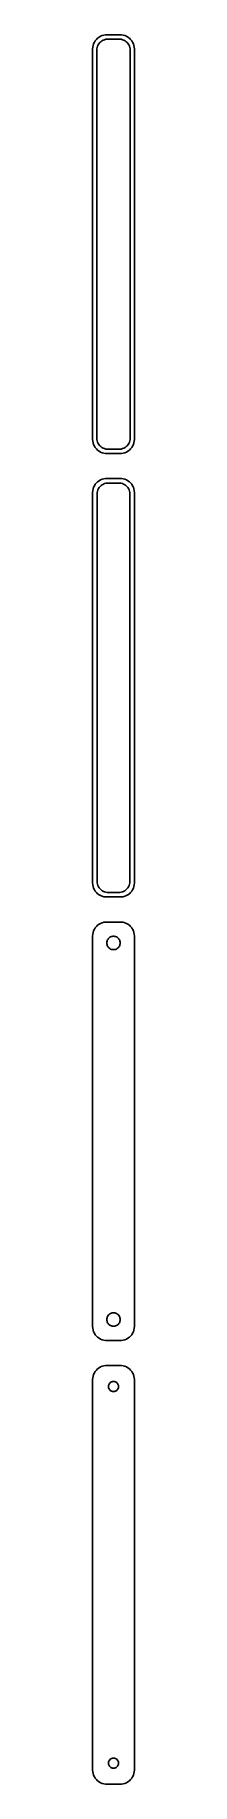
# Model space of a CAD drawing. Header units: metres. Extents: x -8 to 8, y 402 to 1029.
import ezdxf

# ---------------------------------------------------------------- set-up
doc = ezdxf.new("R2010")
doc.units = ezdxf.units.M

msp = doc.modelspace()

# ---------------------------------------------------------------- linework, layer by layer
for p, q in [((-4.62889, 1028.52), (-5.17912, 1028.22)), ((-4.04507, 1028.76), (-4.62889, 1028.52)), ((-3.4369, 1028.91), (-4.04507, 1028.76)), ((-2.81395, 1028.99), (-3.4369, 1028.91)), ((2.81395, 1028.99), (-2.81395, 1028.99)), ((3.4369, 1028.91), (2.81395, 1028.99)), ((4.04507, 1028.76), (3.4369, 1028.91)), ((4.62889, 1028.52), (4.04507, 1028.76)), ((5.17912, 1028.22), (4.62889, 1028.52)), ((-7.46057, 1024.63), (-7.5, 1024)), ((-7.5, 1024), (-7.5, 884)), ((-7.34291, 1025.24), (-7.46057, 1024.63)), ((-7.14888, 1025.84), (-7.34291, 1025.24)), ((-6.88153, 1026.41), (-7.14888, 1025.84)), ((-6.54507, 1026.94), (-6.88153, 1026.41)), ((-6.14484, 1027.42), (-6.54507, 1026.94)), ((-5.68712, 1027.85), (-6.14484, 1027.42)), ((-6, 1023.5), (-5.96844, 1024)), ((-6, 884.5), (-6, 1023.5)), ((-5.96844, 1024), (-5.87433, 1024.49)), ((-5.87433, 1024.49), (-5.7191, 1024.97)), ((-5.7191, 1024.97), (-5.50522, 1025.43)), ((-5.17912, 1028.22), (-5.68712, 1027.85)), ((-5.50522, 1025.43), (-5.23605, 1025.85)), ((-5.23605, 1025.85), (-4.91586, 1026.24)), ((-4.91586, 1026.24), (-4.54968, 1026.58)), ((-4.54968, 1026.58), (-4.1433, 1026.88)), ((-4.1433, 1026.88), (-3.70311, 1027.12)), ((-3.70311, 1027.12), (-3.23605, 1027.3)), ((-3.23605, 1027.3), (-2.74951, 1027.43)), ((-2.74951, 1027.43), (-2.25116, 1027.49)), ((-2.25116, 1027.49), (2.25116, 1027.49)), ((2.25116, 1027.49), (2.74951, 1027.43)), ((2.74951, 1027.43), (3.23605, 1027.3)), ((3.23605, 1027.3), (3.70311, 1027.12)), ((3.70311, 1027.12), (4.1433, 1026.88)), ((4.1433, 1026.88), (4.54968, 1026.58)), ((4.54968, 1026.58), (4.91586, 1026.24)), ((4.91586, 1026.24), (5.23605, 1025.85)), ((5.68712, 1027.85), (5.17912, 1028.22)), ((5.23605, 1025.85), (5.50522, 1025.43)), ((5.50522, 1025.43), (5.7191, 1024.97)), ((6.14484, 1027.42), (5.68712, 1027.85)), ((5.7191, 1024.97), (5.87433, 1024.49)), ((5.87433, 1024.49), (5.96844, 1024)), ((5.96844, 1024), (6, 1023.5)), ((6, 1023.5), (6, 884.5)), ((6.54507, 1026.94), (6.14484, 1027.42)), ((6.88153, 1026.41), (6.54507, 1026.94)), ((7.14888, 1025.84), (6.88153, 1026.41)), ((7.34291, 1025.24), (7.14888, 1025.84)), ((7.46057, 1024.63), (7.34291, 1025.24)), ((7.5, 1024), (7.46057, 1024.63)), ((7.5, 884), (7.5, 1024)), ((-5.96844, 883.999), (-6, 884.5)), ((6, 884.5), (5.96844, 883.999)), ((-7.5, 884), (-7.46057, 883.373)), ((-7.46057, 883.373), (-7.34291, 882.757)), ((-7.34291, 882.757), (-7.14888, 882.159)), ((-7.14888, 882.159), (-6.88153, 881.591)), ((-6.88153, 881.591), (-6.54507, 881.061)), ((-6.54507, 881.061), (-6.14484, 880.577)), ((-6.14484, 880.577), (-5.68712, 880.147)), ((-5.87433, 883.505), (-5.96844, 883.999)), ((-5.7191, 883.028), (-5.87433, 883.505)), ((-5.50522, 882.573), (-5.7191, 883.028)), ((-5.68712, 880.147), (-5.17912, 879.778)), ((-5.23605, 882.149), (-5.50522, 882.573)), ((-4.91586, 881.762), (-5.23605, 882.149)), ((-5.17912, 879.778), (-4.62889, 879.476)), ((-4.54968, 881.418), (-4.91586, 881.762)), ((-4.62889, 879.476), (-4.04507, 879.245)), ((-4.1433, 881.123), (-4.54968, 881.418)), ((-3.70311, 880.881), (-4.1433, 881.123)), ((-4.04507, 879.245), (-3.4369, 879.089)), ((-3.23605, 880.696), (-3.70311, 880.881)), ((-3.4369, 879.089), (-2.81395, 879.01)), ((-2.74951, 880.571), (-3.23605, 880.696)), ((-2.81395, 879.01), (2.81395, 879.01)), ((-2.25116, 880.508), (-2.74951, 880.571)), ((2.25116, 880.508), (-2.25116, 880.508)), ((2.74951, 880.571), (2.25116, 880.508)), ((3.23605, 880.696), (2.74951, 880.571)), ((2.81395, 879.01), (3.4369, 879.089)), ((3.70311, 880.881), (3.23605, 880.696)), ((3.4369, 879.089), (4.04507, 879.245)), ((4.1433, 881.123), (3.70311, 880.881)), ((4.04507, 879.245), (4.62889, 879.476)), ((4.54968, 881.418), (4.1433, 881.123)), ((4.91586, 881.762), (4.54968, 881.418)), ((4.62889, 879.476), (5.17912, 879.778)), ((5.23605, 882.149), (4.91586, 881.762)), ((5.17912, 879.778), (5.68712, 880.147)), ((5.50522, 882.573), (5.23605, 882.149)), ((5.7191, 883.028), (5.50522, 882.573)), ((5.68712, 880.147), (6.14484, 880.577)), ((5.87433, 883.505), (5.7191, 883.028)), ((5.96844, 883.999), (5.87433, 883.505)), ((6.14484, 880.577), (6.54507, 881.061)), ((6.54507, 881.061), (6.88153, 881.591)), ((6.88153, 881.591), (7.14888, 882.159)), ((7.14888, 882.159), (7.34291, 882.757)), ((7.34291, 882.757), (7.46057, 883.373)), ((7.46057, 883.373), (7.5, 884)), ((-7.46057, 865.627), (-7.5, 865)), ((-7.34291, 866.243), (-7.46057, 865.627)), ((-7.14888, 866.841), (-7.34291, 866.243)), ((-6.88153, 867.409), (-7.14888, 866.841)), ((-6.54507, 867.939), (-6.88153, 867.409)), ((-6.14484, 868.423), (-6.54507, 867.939)), ((-5.68712, 868.853), (-6.14484, 868.423)), ((-5.84209, 864.985), (-5.75096, 865.463)), ((-5.75096, 865.463), (-5.60068, 865.926)), ((-5.17912, 869.222), (-5.68712, 868.853)), ((-5.60068, 865.926), (-5.3936, 866.366)), ((-5.3936, 866.366), (-5.13301, 866.776)), ((-4.62889, 869.524), (-5.17912, 869.222)), ((-5.13301, 866.776), (-4.82301, 867.151)), ((-4.82301, 867.151), (-4.46851, 867.484)), ((-4.04507, 869.755), (-4.62889, 869.524)), ((-4.46851, 867.484), (-4.07506, 867.77)), ((-4.07506, 867.77), (-3.64888, 868.004)), ((-3.4369, 869.911), (-4.04507, 869.755)), ((-3.64888, 868.004), (-3.1967, 868.183)), ((-2.81395, 869.99), (-3.4369, 869.911)), ((-3.1967, 868.183), (-2.72565, 868.304)), ((2.81395, 869.99), (-2.81395, 869.99)), ((-2.72565, 868.304), (-2.24316, 868.365)), ((-2.24316, 868.365), (2.24316, 868.365)), ((2.24316, 868.365), (2.72565, 868.304)), ((2.72565, 868.304), (3.1967, 868.183)), ((3.4369, 869.911), (2.81395, 869.99)), ((3.1967, 868.183), (3.64888, 868.004)), ((4.04507, 869.755), (3.4369, 869.911)), ((3.64888, 868.004), (4.07506, 867.77)), ((4.62889, 869.524), (4.04507, 869.755)), ((4.07506, 867.77), (4.46851, 867.484)), ((4.46851, 867.484), (4.82301, 867.151)), ((5.17912, 869.222), (4.62889, 869.524)), ((4.82301, 867.151), (5.13301, 866.776)), ((5.13301, 866.776), (5.3936, 866.366)), ((5.68712, 868.853), (5.17912, 869.222)), ((5.3936, 866.366), (5.60068, 865.926)), ((5.60068, 865.926), (5.75096, 865.463)), ((6.14484, 868.423), (5.68712, 868.853)), ((5.75096, 865.463), (5.84209, 864.985)), ((6.54507, 867.939), (6.14484, 868.423)), ((6.88153, 867.409), (6.54507, 867.939)), ((7.14888, 866.841), (6.88153, 867.409)), ((7.34291, 866.243), (7.14888, 866.841)), ((7.46057, 865.627), (7.34291, 866.243)), ((7.5, 865), (7.46057, 865.627)), ((-7.5, 865), (-7.5, 725)), ((-5.87262, 864.5), (-5.84209, 864.985)), ((-5.87262, 725.5), (-5.87262, 864.5)), ((5.84209, 864.985), (5.87262, 864.5)), ((5.87262, 864.5), (5.87262, 725.5)), ((7.5, 725), (7.5, 865)), ((-7.5, 725), (-7.46057, 724.373)), ((-7.46057, 724.373), (-7.34291, 723.757)), ((-7.34291, 723.757), (-7.14888, 723.159)), ((-7.14888, 723.159), (-6.88153, 722.591)), ((-6.88153, 722.591), (-6.54507, 722.061)), ((-6.54507, 722.061), (-6.14484, 721.577)), ((-6.14484, 721.577), (-5.68712, 721.147)), ((-5.84209, 725.015), (-5.87262, 725.5)), ((-5.75096, 724.537), (-5.84209, 725.015)), ((-5.60068, 724.074), (-5.75096, 724.537)), ((-5.68712, 721.147), (-5.17912, 720.778)), ((-5.3936, 723.634), (-5.60068, 724.074)), ((-5.13301, 723.224), (-5.3936, 723.634)), ((-4.82301, 722.849), (-5.13301, 723.224)), ((-4.46851, 722.516), (-4.82301, 722.849)), ((-4.07506, 722.23), (-4.46851, 722.516)), ((-3.64888, 721.996), (-4.07506, 722.23)), ((-3.1967, 721.817), (-3.64888, 721.996)), ((-2.72565, 721.696), (-3.1967, 721.817)), ((-2.24316, 721.635), (-2.72565, 721.696)), ((2.24316, 721.635), (-2.24316, 721.635)), ((2.72565, 721.696), (2.24316, 721.635)), ((3.1967, 721.817), (2.72565, 721.696)), ((3.64888, 721.996), (3.1967, 721.817)), ((4.07506, 722.23), (3.64888, 721.996)), ((4.46851, 722.516), (4.07506, 722.23)), ((4.82301, 722.849), (4.46851, 722.516)), ((5.13301, 723.224), (4.82301, 722.849)), ((5.3936, 723.634), (5.13301, 723.224)), ((5.17912, 720.778), (5.68712, 721.147)), ((5.60068, 724.074), (5.3936, 723.634)), ((5.75096, 724.537), (5.60068, 724.074)), ((5.68712, 721.147), (6.14484, 721.577)), ((5.84209, 725.015), (5.75096, 724.537)), ((5.87262, 725.5), (5.84209, 725.015)), ((6.14484, 721.577), (6.54507, 722.061)), ((6.54507, 722.061), (6.88153, 722.591)), ((6.88153, 722.591), (7.14888, 723.159)), ((7.14888, 723.159), (7.34291, 723.757)), ((7.34291, 723.757), (7.46057, 724.373)), ((7.46057, 724.373), (7.5, 725)), ((-5.17912, 720.778), (-4.62889, 720.476)), ((-4.62889, 720.476), (-4.04507, 720.245)), ((-4.04507, 720.245), (-3.4369, 720.089)), ((-3.4369, 720.089), (-2.81395, 720.01)), ((-2.81395, 720.01), (2.81395, 720.01)), ((2.81395, 720.01), (3.4369, 720.089)), ((3.4369, 720.089), (4.04507, 720.245)), ((4.04507, 720.245), (4.62889, 720.476)), ((4.62889, 720.476), (5.17912, 720.778)), ((-6.54507, 708.939), (-6.88153, 708.409)), ((-6.14484, 709.423), (-6.54507, 708.939)), ((-5.68712, 709.853), (-6.14484, 709.423)), ((-5.17912, 710.222), (-5.68712, 709.853)), ((-4.62889, 710.524), (-5.17912, 710.222)), ((-4.04507, 710.755), (-4.62889, 710.524)), ((-3.4369, 710.911), (-4.04507, 710.755)), ((-2.81395, 710.99), (-3.4369, 710.911)), ((2.81395, 710.99), (-2.81395, 710.99)), ((3.4369, 710.911), (2.81395, 710.99)), ((4.04507, 710.755), (3.4369, 710.911)), ((4.62889, 710.524), (4.04507, 710.755)), ((5.17912, 710.222), (4.62889, 710.524)), ((5.68712, 709.853), (5.17912, 710.222)), ((6.14484, 709.423), (5.68712, 709.853)), ((6.54507, 708.939), (6.14484, 709.423)), ((6.88153, 708.409), (6.54507, 708.939)), ((-7.46057, 706.627), (-7.5, 706)), ((-7.5, 706), (-7.5, 566)), ((-7.34291, 707.243), (-7.46057, 706.627)), ((-7.14888, 707.841), (-7.34291, 707.243)), ((-6.88153, 708.409), (-7.14888, 707.841)), ((-2.39999, 703.5), (-2.38107, 703.801)), ((-2.38107, 703.199), (-2.39999, 703.5)), ((-2.38107, 703.801), (-2.32458, 704.097)), ((-2.32458, 702.903), (-2.38107, 703.199)), ((-2.32458, 704.097), (-2.23146, 704.383)), ((-2.23146, 702.617), (-2.32458, 702.903)), ((-2.23146, 704.383), (-2.10313, 704.656)), ((-2.10313, 702.344), (-2.23146, 702.617)), ((-2.10313, 704.656), (-1.94164, 704.911)), ((-1.94164, 702.089), (-2.10313, 702.344)), ((-1.94164, 704.911), (-1.74951, 705.143)), ((-1.74951, 705.143), (-1.52982, 705.349)), ((-1.52982, 705.349), (-1.28598, 705.526)), ((-1.28598, 705.526), (-1.02187, 705.672)), ((-1.02187, 705.672), (-0.741638, 705.783)), ((-0.741638, 705.783), (-0.449707, 705.857)), ((-0.449707, 705.857), (-0.150696, 705.895)), ((-0.150696, 705.895), (0.150696, 705.895)), ((0.150696, 705.895), (0.449707, 705.857)), ((0.449707, 705.857), (0.741638, 705.783)), ((0.741638, 705.783), (1.02187, 705.672)), ((1.02187, 705.672), (1.28598, 705.526)), ((1.28598, 705.526), (1.52982, 705.349)), ((1.52982, 705.349), (1.74951, 705.143)), ((1.74951, 705.143), (1.94164, 704.911)), ((1.94164, 704.911), (2.10313, 704.656)), ((2.10313, 702.344), (1.94164, 702.089)), ((2.10313, 704.656), (2.23146, 704.383)), ((2.23146, 702.617), (2.10313, 702.344)), ((2.23146, 704.383), (2.32458, 704.097)), ((2.32458, 702.903), (2.23146, 702.617)), ((2.32458, 704.097), (2.38107, 703.801)), ((2.38107, 703.199), (2.32458, 702.903)), ((2.38107, 703.801), (2.39999, 703.5)), ((2.39999, 703.5), (2.38107, 703.199)), ((7.14888, 707.841), (6.88153, 708.409)), ((7.34291, 707.243), (7.14888, 707.841)), ((7.46057, 706.627), (7.34291, 707.243)), ((7.5, 706), (7.46057, 706.627)), ((7.5, 566), (7.5, 706)), ((-1.74951, 701.857), (-1.94164, 702.089)), ((-1.52982, 701.651), (-1.74951, 701.857)), ((-1.28598, 701.474), (-1.52982, 701.651)), ((-1.02187, 701.328), (-1.28598, 701.474)), ((-0.741638, 701.217), (-1.02187, 701.328)), ((-0.449707, 701.143), (-0.741638, 701.217)), ((-0.150696, 701.105), (-0.449707, 701.143)), ((0.150696, 701.105), (-0.150696, 701.105)), ((0.449707, 701.143), (0.150696, 701.105)), ((0.741638, 701.217), (0.449707, 701.143)), ((1.02187, 701.328), (0.741638, 701.217)), ((1.28598, 701.474), (1.02187, 701.328)), ((1.52982, 701.651), (1.28598, 701.474)), ((1.74951, 701.857), (1.52982, 701.651)), ((1.94164, 702.089), (1.74951, 701.857)), ((-1.28598, 570.526), (-1.02187, 570.672)), ((-1.02187, 570.672), (-0.741638, 570.783)), ((-0.741638, 570.783), (-0.449707, 570.857)), ((-0.449707, 570.857), (-0.150696, 570.895)), ((-0.150696, 570.895), (0.150696, 570.895)), ((0.150696, 570.895), (0.449707, 570.857)), ((0.449707, 570.857), (0.741638, 570.783)), ((0.741638, 570.783), (1.02187, 570.672)), ((1.02187, 570.672), (1.28598, 570.526)), ((-7.5, 566), (-7.46057, 565.373)), ((-7.46057, 565.373), (-7.34291, 564.757)), ((-7.34291, 564.757), (-7.14888, 564.159)), ((-2.39999, 568.5), (-2.38107, 568.801)), ((-2.38107, 568.199), (-2.39999, 568.5)), ((-2.38107, 568.801), (-2.32458, 569.097)), ((-2.32458, 567.903), (-2.38107, 568.199)), ((-2.32458, 569.097), (-2.23146, 569.383)), ((-2.23146, 567.617), (-2.32458, 567.903)), ((-2.23146, 569.383), (-2.10313, 569.656)), ((-2.10313, 567.344), (-2.23146, 567.617)), ((-2.10313, 569.656), (-1.94164, 569.911)), ((-1.94164, 567.089), (-2.10313, 567.344)), ((-1.94164, 569.911), (-1.74951, 570.143)), ((-1.74951, 566.857), (-1.94164, 567.089)), ((-1.74951, 570.143), (-1.52982, 570.349)), ((-1.52982, 566.651), (-1.74951, 566.857)), ((-1.52982, 570.349), (-1.28598, 570.526)), ((-1.28598, 566.474), (-1.52982, 566.651)), ((-1.02187, 566.328), (-1.28598, 566.474)), ((-0.741638, 566.217), (-1.02187, 566.328)), ((-0.449707, 566.143), (-0.741638, 566.217)), ((-0.150696, 566.105), (-0.449707, 566.143)), ((0.150696, 566.105), (-0.150696, 566.105)), ((0.449707, 566.143), (0.150696, 566.105)), ((0.741638, 566.217), (0.449707, 566.143)), ((1.02187, 566.328), (0.741638, 566.217)), ((1.28598, 566.474), (1.02187, 566.328)), ((1.28598, 570.526), (1.52982, 570.349)), ((1.52982, 566.651), (1.28598, 566.474)), ((1.52982, 570.349), (1.74951, 570.143)), ((1.74951, 566.857), (1.52982, 566.651)), ((1.74951, 570.143), (1.94164, 569.911)), ((1.94164, 567.089), (1.74951, 566.857)), ((1.94164, 569.911), (2.10313, 569.656)), ((2.10313, 567.344), (1.94164, 567.089)), ((2.10313, 569.656), (2.23146, 569.383)), ((2.23146, 567.617), (2.10313, 567.344)), ((2.23146, 569.383), (2.32458, 569.097)), ((2.32458, 567.903), (2.23146, 567.617)), ((2.32458, 569.097), (2.38107, 568.801)), ((2.38107, 568.199), (2.32458, 567.903)), ((2.38107, 568.801), (2.39999, 568.5)), ((2.39999, 568.5), (2.38107, 568.199)), ((7.14888, 564.159), (7.34291, 564.757)), ((7.34291, 564.757), (7.46057, 565.373)), ((7.46057, 565.373), (7.5, 566)), ((-7.14888, 564.159), (-6.88153, 563.591)), ((-6.88153, 563.591), (-6.54507, 563.061)), ((-6.54507, 563.061), (-6.14484, 562.577)), ((-6.14484, 562.577), (-5.68712, 562.147)), ((-5.68712, 562.147), (-5.17912, 561.778)), ((-5.17912, 561.778), (-4.62889, 561.476)), ((-4.62889, 561.476), (-4.04507, 561.245)), ((-4.04507, 561.245), (-3.4369, 561.089)), ((-3.4369, 561.089), (-2.81395, 561.01)), ((-2.81395, 561.01), (2.81395, 561.01)), ((2.81395, 561.01), (3.4369, 561.089)), ((3.4369, 561.089), (4.04507, 561.245)), ((4.04507, 561.245), (4.62889, 561.476)), ((4.62889, 561.476), (5.17912, 561.778)), ((5.17912, 561.778), (5.68712, 562.147)), ((5.68712, 562.147), (6.14484, 562.577)), ((6.14484, 562.577), (6.54507, 563.061)), ((6.54507, 563.061), (6.88153, 563.591)), ((6.88153, 563.591), (7.14888, 564.159)), ((-4.04507, 551.755), (-4.62889, 551.524)), ((-3.4369, 551.911), (-4.04507, 551.755)), ((-2.81395, 551.99), (-3.4369, 551.911)), ((2.81395, 551.99), (-2.81395, 551.99)), ((3.4369, 551.911), (2.81395, 551.99)), ((4.04507, 551.755), (3.4369, 551.911)), ((4.62889, 551.524), (4.04507, 551.755)), ((-7.46057, 547.627), (-7.5, 547)), ((-7.5, 547), (-7.5, 407)), ((-7.34291, 548.243), (-7.46057, 547.627)), ((-7.14888, 548.841), (-7.34291, 548.243)), ((-6.88153, 549.409), (-7.14888, 548.841)), ((-6.54507, 549.939), (-6.88153, 549.409)), ((-6.14484, 550.423), (-6.54507, 549.939)), ((-5.68712, 550.853), (-6.14484, 550.423)), ((-5.17912, 551.222), (-5.68712, 550.853)), ((-4.62889, 551.524), (-5.17912, 551.222)), ((-1.57735, 545.367), (-1.45622, 545.558)), ((-1.45622, 545.558), (-1.31213, 545.732)), ((-1.31213, 545.732), (-1.14735, 545.887)), ((-1.14735, 545.887), (-0.964478, 546.02)), ((-0.964478, 546.02), (-0.766388, 546.129)), ((-0.766388, 546.129), (-0.556229, 546.212)), ((-0.556229, 546.212), (-0.33728, 546.268)), ((-0.33728, 546.268), (-0.113022, 546.296)), ((-0.113022, 546.296), (0.113022, 546.296)), ((0.113022, 546.296), (0.33728, 546.268)), ((0.33728, 546.268), (0.556229, 546.212)), ((0.556229, 546.212), (0.766388, 546.129)), ((0.766388, 546.129), (0.964478, 546.02)), ((0.964478, 546.02), (1.14735, 545.887)), ((1.14735, 545.887), (1.31213, 545.732)), ((1.31213, 545.732), (1.45622, 545.558)), ((1.45622, 545.558), (1.57735, 545.367)), ((5.17912, 551.222), (4.62889, 551.524)), ((5.68712, 550.853), (5.17912, 551.222)), ((6.14484, 550.423), (5.68712, 550.853)), ((6.54507, 549.939), (6.14484, 550.423)), ((6.88153, 549.409), (6.54507, 549.939)), ((7.14888, 548.841), (6.88153, 549.409)), ((7.34291, 548.243), (7.14888, 548.841)), ((7.46057, 547.627), (7.34291, 548.243)), ((7.5, 547), (7.46057, 547.627)), ((7.5, 407), (7.5, 547)), ((-1.79999, 544.5), (-1.7858, 544.726)), ((-1.7858, 544.274), (-1.79999, 544.5)), ((-1.7858, 544.726), (-1.74344, 544.948)), ((-1.74344, 544.052), (-1.7858, 544.274)), ((-1.74344, 544.948), (-1.67358, 545.163)), ((-1.67358, 543.837), (-1.74344, 544.052)), ((-1.67358, 545.163), (-1.57735, 545.367)), ((-1.57735, 543.633), (-1.67358, 543.837)), ((-1.45622, 543.442), (-1.57735, 543.633)), ((-1.31213, 543.268), (-1.45622, 543.442)), ((-1.14735, 543.113), (-1.31213, 543.268)), ((-0.964478, 542.98), (-1.14735, 543.113)), ((-0.766388, 542.871), (-0.964478, 542.98)), ((-0.556229, 542.788), (-0.766388, 542.871)), ((-0.33728, 542.732), (-0.556229, 542.788)), ((-0.113022, 542.704), (-0.33728, 542.732)), ((0.113022, 542.704), (-0.113022, 542.704)), ((0.33728, 542.732), (0.113022, 542.704)), ((0.556229, 542.788), (0.33728, 542.732)), ((0.766388, 542.871), (0.556229, 542.788)), ((0.964478, 542.98), (0.766388, 542.871)), ((1.14735, 543.113), (0.964478, 542.98)), ((1.31213, 543.268), (1.14735, 543.113)), ((1.45622, 543.442), (1.31213, 543.268)), ((1.57735, 543.633), (1.45622, 543.442)), ((1.57735, 545.367), (1.67358, 545.163)), ((1.67358, 543.837), (1.57735, 543.633)), ((1.67358, 545.163), (1.74344, 544.948)), ((1.74344, 544.052), (1.67358, 543.837)), ((1.74344, 544.948), (1.7858, 544.726)), ((1.7858, 544.274), (1.74344, 544.052)), ((1.7858, 544.726), (1.79999, 544.5)), ((1.79999, 544.5), (1.7858, 544.274)), ((-1.79999, 409.5), (-1.7858, 409.726)), ((-1.7858, 409.274), (-1.79999, 409.5)), ((-1.7858, 409.726), (-1.74344, 409.948)), ((-1.74344, 409.052), (-1.7858, 409.274)), ((-1.74344, 409.948), (-1.67358, 410.163)), ((-1.67358, 408.837), (-1.74344, 409.052)), ((-1.67358, 410.163), (-1.57735, 410.367)), ((-1.57735, 408.633), (-1.67358, 408.837)), ((-1.57735, 410.367), (-1.45622, 410.558)), ((-1.45622, 408.442), (-1.57735, 408.633)), ((-1.45622, 410.558), (-1.31213, 410.732)), ((-1.31213, 408.268), (-1.45622, 408.442)), ((-1.31213, 410.732), (-1.14735, 410.887)), ((-1.14735, 408.113), (-1.31213, 408.268)), ((-1.14735, 410.887), (-0.964478, 411.02)), ((-0.964478, 407.98), (-1.14735, 408.113)), ((-0.964478, 411.02), (-0.766388, 411.129)), ((-0.766388, 407.871), (-0.964478, 407.98)), ((-0.766388, 411.129), (-0.556229, 411.212)), ((-0.556229, 407.788), (-0.766388, 407.871)), ((-0.556229, 411.212), (-0.33728, 411.268)), ((-0.33728, 407.732), (-0.556229, 407.788)), ((-0.33728, 411.268), (-0.113022, 411.296)), ((-0.113022, 407.704), (-0.33728, 407.732)), ((-0.113022, 411.296), (0.113022, 411.296)), ((0.113022, 407.704), (-0.113022, 407.704)), ((0.113022, 411.296), (0.33728, 411.268)), ((0.33728, 407.732), (0.113022, 407.704)), ((0.33728, 411.268), (0.556229, 411.212)), ((0.556229, 407.788), (0.33728, 407.732)), ((0.556229, 411.212), (0.766388, 411.129)), ((0.766388, 407.871), (0.556229, 407.788)), ((0.766388, 411.129), (0.964478, 411.02)), ((0.964478, 407.98), (0.766388, 407.871)), ((0.964478, 411.02), (1.14735, 410.887)), ((1.14735, 408.113), (0.964478, 407.98)), ((1.14735, 410.887), (1.31213, 410.732)), ((1.31213, 408.268), (1.14735, 408.113)), ((1.31213, 410.732), (1.45622, 410.558)), ((1.45622, 408.442), (1.31213, 408.268)), ((1.45622, 410.558), (1.57735, 410.367)), ((1.57735, 408.633), (1.45622, 408.442)), ((1.57735, 410.367), (1.67358, 410.163)), ((1.67358, 408.837), (1.57735, 408.633)), ((1.67358, 410.163), (1.74344, 409.948)), ((1.74344, 409.052), (1.67358, 408.837)), ((1.74344, 409.948), (1.7858, 409.726)), ((1.7858, 409.274), (1.74344, 409.052)), ((1.7858, 409.726), (1.79999, 409.5)), ((1.79999, 409.5), (1.7858, 409.274)), ((-7.5, 407), (-7.46057, 406.373)), ((-7.46057, 406.373), (-7.34291, 405.757)), ((-7.34291, 405.757), (-7.14888, 405.159)), ((-7.14888, 405.159), (-6.88153, 404.591)), ((-6.88153, 404.591), (-6.54507, 404.061)), ((-6.54507, 404.061), (-6.14484, 403.577)), ((-6.14484, 403.577), (-5.68712, 403.147)), ((-5.68712, 403.147), (-5.17912, 402.778)), ((-5.17912, 402.778), (-4.62889, 402.476)), ((-4.62889, 402.476), (-4.04507, 402.245)), ((-4.04507, 402.245), (-3.4369, 402.089)), ((-3.4369, 402.089), (-2.81395, 402.01)), ((-2.81395, 402.01), (2.81395, 402.01)), ((2.81395, 402.01), (3.4369, 402.089)), ((3.4369, 402.089), (4.04507, 402.245)), ((4.04507, 402.245), (4.62889, 402.476)), ((4.62889, 402.476), (5.17912, 402.778)), ((5.17912, 402.778), (5.68712, 403.147)), ((5.68712, 403.147), (6.14484, 403.577)), ((6.14484, 403.577), (6.54507, 404.061)), ((6.54507, 404.061), (6.88153, 404.591)), ((6.88153, 404.591), (7.14888, 405.159)), ((7.14888, 405.159), (7.34291, 405.757)), ((7.34291, 405.757), (7.46057, 406.373)), ((7.46057, 406.373), (7.5, 407))]:
    msp.add_line(p, q)

doc.saveas('drawing.dxf')
